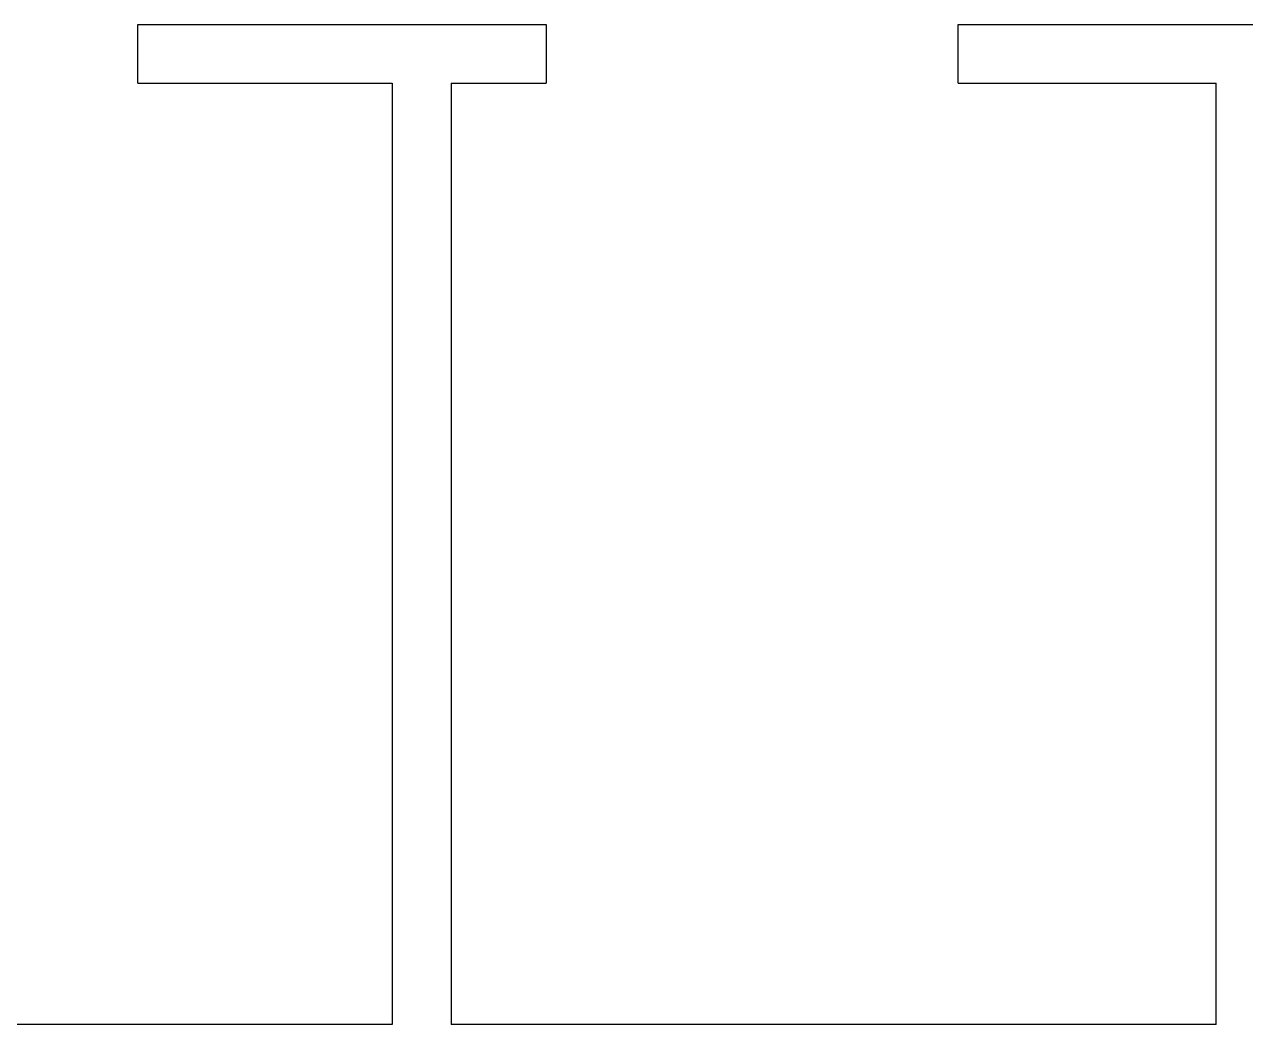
# Model space of a CAD drawing. Header units: metres. Extents: x -355 to 973, y -73 to 238.
# Drawn here: x 831.349 to 833.424, y 208.904 to 210.604 of the extents above; entities that cross this region are included whole.
import ezdxf

# ---------------------------------------------------------------- set-up
doc = ezdxf.new("R2010")
doc.units = ezdxf.units.M
doc.header["$LTSCALE"] = 3
doc.header["$MEASUREMENT"] = 0

msp = doc.modelspace()

# ---------------------------------------------------------------- linework, layer by layer
for p, q in [((831.5419, 210.6042), (832.2357, 210.6042)), ((831.5419, 210.6042), (832.0741, 210.6042)), ((831.5419, 210.5042), (831.5419, 210.6042)), ((832.2357, 210.6042), (832.2357, 210.5042)), ((832.9357, 210.6042), (833.643, 210.6042)), ((832.9357, 210.5042), (832.9357, 210.6042)), ((831.5419, 210.5042), (831.9741, 210.5042)), ((831.9741, 210.5042), (831.9741, 208.9042)), ((832.0741, 210.5042), (832.2357, 210.5042)), ((832.0741, 210.5042), (832.0741, 208.9042)), ((832.9357, 210.5042), (833.3741, 210.5042)), ((833.3741, 208.9042), (833.3741, 210.5042)), ((831.9741, 208.9042), (830.6741, 208.9042)), ((833.3741, 208.9042), (832.0741, 208.9042))]:
    msp.add_line(p, q)

doc.saveas('drawing.dxf')
